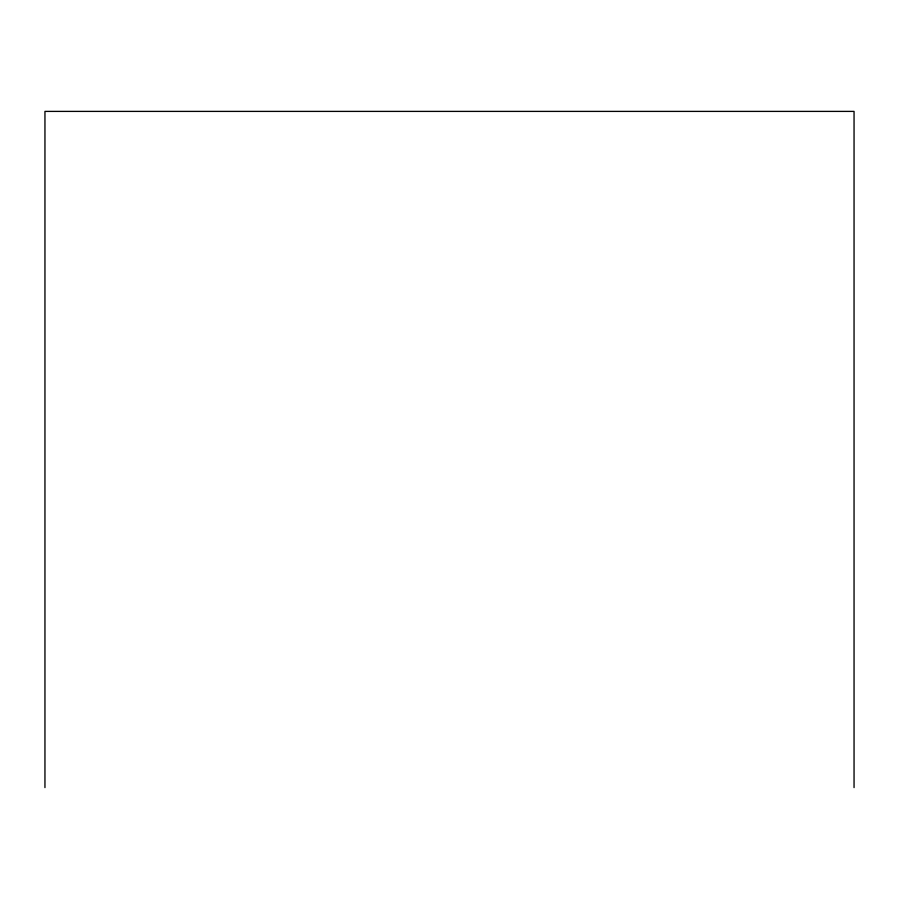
<?xml version="1.0" encoding="UTF-8"?>
<svg xmlns="http://www.w3.org/2000/svg" width="899" height="899" viewBox="0 0 899 899"><rect width="100%" height="100%" fill="white"/><g stroke="black" fill="none" stroke-linecap="round" stroke-linejoin="round"><path stroke-width="1.35" d="M854.05 787.603L854.05 111.397L44.95 111.397L44.95 787.603"/></g></svg>
